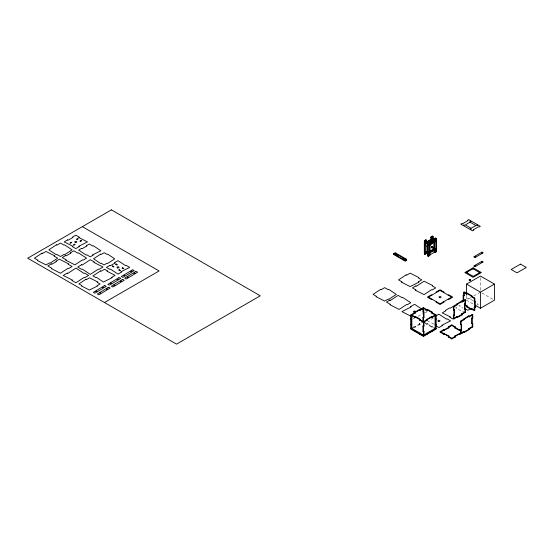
<?xml version="1.0" encoding="UTF-8"?>
<svg xmlns="http://www.w3.org/2000/svg" width="554" height="554" viewBox="0 0 554 554"><rect width="100%" height="100%" fill="white"/><g stroke="black" fill="none" stroke-linecap="round" stroke-linejoin="round"><path stroke-width="0.42" stroke-dasharray="2.77 2.08" d="M418.069 316.32L422.723 313.633M425.257 312.781L427.266 311.625M411.449 328.072L414.794 326.14L415.327 327.054L414.794 326.14M419.447 323.453L419.974 324.374L419.447 323.453L422.238 321.839M413.236 327.649L423.464 321.742M413.603 328.051L422.058 323.169M433.325 318.01L431.331 319.166L430.797 318.855M466.336 298.952L467.818 298.1L473.296 300.656M470.914 297.657L466.51 300.199L473.85 304.437M473.85 295.961L480.463 292.145M427.487 323.453L426.954 324.374L427.487 323.453L425.562 322.338M432.134 326.14L431.608 327.054L432.134 326.14L435.486 328.072M476.904 305.053L478.386 304.201L476.163 302.92M481.932 292.99L492.949 299.347M458.726 305.053L460.208 305.912L459.675 306.217L462.999 308.135M455.374 306.992L456.849 307.844L456.323 308.149L460.976 310.836L461.503 310.531L463.719 311.812M424.593 310.074L426.601 311.237M433.99 324.118L428.007 321.272M424.135 322.13L433.644 327.622M424.876 323.169L433.332 328.051M412.571 317.788L414.579 318.952M480.463 277.727L480.463 290.448M466.51 295.109L466.51 299.347"/><path stroke-width="0.83" d="M433.103 238.172L424.856 242.936L424.856 244.335L433.103 239.577L433.103 238.172L433.38 240.713M428.554 244.937C428.748 244.259 429.565 245.318 428.935 245.103M432.549 247.894C433.304 245.768 433.72 248.732 432.591 248.088M430.008 243.905L431.372 239.176M433.976 248.794L433.976 242.084L434.786 239.806L436.517 238.802L436.517 251.004L427.743 256.073M435.389 241.44C436.864 240.318 434.994 242.977 435.354 241.329M431.961 239.314L431.725 238.857L431.428 239.577M432.397 247.209C432.785 245.18 430.673 248.4 432.293 247.382M432.002 239.418L432.542 239.259L431.836 239.501M425.527 243.123C426.649 243.338 424.773 242.001 424.925 243.344M434.613 240.914L434.613 241.44M428.554 252.721C430.687 252.042 427.411 254.127 428.637 252.368M434.613 248.704L434.613 249.224M428.803 245.145L428.297 245.242L428.651 244.619M427.743 255.463L429.475 254.459L430.008 254.764L430.008 242.562L429.475 242.257L428.27 243.566L428.27 255.768L427.743 255.463L427.743 243.261L429.772 242.084L429.772 242.7L427.972 243.123L427.972 242.513L429.246 241.779L429.772 242.084M430.008 245.304L433.976 242.084M104.45 302.512L159.102 270.954L82.352 226.648M393.762 253.663L394.296 254.584L393.762 253.663L395.037 252.936L395.563 253.85L395.037 252.936M393.762 254.279L395.798 253.102L406.366 259.203L406.366 259.819L395.798 253.718L394.06 254.715L394.06 254.106L404.628 260.207L406.366 259.203M424.558 240.54L425.091 241.461L424.558 240.54L425.832 239.806L426.358 240.727L425.832 239.806M431.074 236.78L431.601 237.701L431.074 236.78L432.342 236.046L432.868 236.967L432.342 236.046M426.594 243.843L426.594 240.588L424.856 241.592L424.856 253.794L424.329 253.49L424.329 241.288L426.358 240.111M430.839 239.965L430.839 237.528L432.868 236.357M430.839 237.528L431.372 237.832L433.103 236.835L433.103 240.554M424.856 242.936L433.38 238.331M434.488 238.753L435.015 239.667L434.488 238.753L435.756 238.019L436.282 238.94L435.756 238.019M428.367 252.035L426.933 252.859L424.606 251.516L424.606 244.806L433.914 239.432M434.253 239.501L434.786 239.806L434.786 252.008L434.253 251.703L434.253 239.501L436.282 238.324M430.008 242.562L428.27 243.566L427.743 243.261M461.212 224.55L460.914 224.107L462.181 223.373L462.715 223.678L467.957 220.651L467.424 220.347L468.691 219.613L480.325 226.33L479.051 227.064L478.524 226.752L473.282 229.785L473.809 230.09L472.541 230.824L461.42 224.502M429.523 243.248L434.336 240.471M435.984 239.84L427.459 244.439L427.459 253.961L435.984 249.362M424.606 244.806L426.933 246.149L434.807 241.599M394.06 254.715L404.628 260.823L406.664 259.646L406.664 260.262L405.396 260.989L404.863 260.075L405.396 260.989M432.113 247.382A0.762 0.436 -60 0 1 431.393 247.548A0.762 0.436 -60 0 1 431.601 246.585L432.314 246.392A0.762 0.436 -60 0 1 432.466 247.243A0.762 0.436 -60 0 1 431.635 247.721A0.762 0.436 -60 0 1 431.788 246.696L432.314 246.392M426.234 251.661L424.856 252.458L426.511 251.821M424.329 253.49L426.061 252.486L426.594 252.797L424.558 253.967L424.558 253.358L425.091 254.272L424.558 253.967M429.793 251.204L434.807 248.317M424.856 254.411L428.29 252.423M427.459 253.961L435.707 249.196M434.253 251.703L435.984 250.699L436.517 251.004M428.505 256.246L429.772 255.512L429.772 254.902L429.246 254.591L429.772 255.512L427.972 255.941L427.972 255.325L428.505 256.246L427.972 255.941M435.015 252.486L434.488 251.564L435.015 252.486L436.282 251.751L435.756 250.837L436.282 251.751M431.905 299.139L431.379 299.444L427.356 297.124L431.379 294.804L431.905 295.109M443.532 292.422L444.066 292.117L440.049 289.797L436.026 292.117L436.559 292.422M432.134 312.712L432.134 312.096L431.608 312.408L431.608 313.017L432.134 312.712L436.157 315.032L436.157 329.069L423.464 336.396L410.777 329.069L410.777 315.032L419.447 309.416L419.974 310.33L419.447 309.416M414.794 312.096L415.327 312.408L423.464 307.705L431.608 312.408M415.327 312.408L415.327 313.017L411.837 315.032L411.837 328.46M419.974 310.33L423.464 308.315M466.51 294.264L466.51 284.084L480.463 276.031L494.417 284.084L494.417 300.199L480.463 308.253L475.318 305.289M436.559 301.826L436.026 302.131L440.049 304.451L444.066 302.131L443.532 301.826M448.186 295.109L448.719 294.804L452.736 297.124L448.719 299.444L448.186 299.139M411.303 318.751L410.777 319.062L411.837 319.062L411.303 318.751L411.303 314.727L419.447 319.423L419.974 319.118L419.974 319.727L424.329 322.241M415.327 316.431L414.794 317.352L415.327 316.431L419.974 319.118M426.954 310.33L427.487 309.416L426.954 310.33L422.937 308.01L422.937 312.041L423.997 312.041L423.997 317.407L422.937 317.407L422.937 321.438L423.464 321.133M423.997 312.041L422.937 312.041M464.224 300.787L463.691 300.483L463.691 292.304L464.224 292L471.302 296.085L471.835 295.781L471.835 296.39L474.792 298.1L475.325 307.193L474.266 307.193L474.266 310.607L467.181 306.521L466.655 306.826L466.655 306.217L464.432 304.935M422.937 317.407L423.997 317.407M419.447 319.423L419.447 320.039L419.974 319.727M463.691 301.092L463.165 300.787L463.165 295.414L464.224 295.414L464.224 292M467.181 293.094L466.655 294.015L467.181 293.094L471.835 295.781M464.224 295.414L463.165 295.414M423.997 322.054L423.997 326.077L422.937 326.077L422.937 331.451L423.997 331.451L423.997 335.482L411.303 328.155L410.777 328.46L414.794 330.78L415.327 330.475L415.327 331.084L414.794 331.389L414.794 330.78M423.464 321.742L431.608 316.431L432.134 317.352L431.608 316.431M426.954 319.118L427.487 319.423L435.091 315.032L435.091 328.46L423.464 335.17M427.487 319.423L427.487 320.039L423.464 322.359L419.447 320.039M432.134 317.352L436.157 315.032M435.451 316.175L438.941 314.16L446.552 319.166L447.078 318.855L450.568 320.87L441.898 325.267L442.431 325.572L438.941 327.587L435.451 325.572M456.849 316.632L457.382 317.553L456.849 316.632L452.833 318.952L449.876 317.248L450.402 316.936L442.265 312.851L445.755 310.836L445.222 310.531L449.876 307.844L450.402 308.149L463.663 299.887M456.849 303.821L457.382 304.125L464.993 299.728L465.519 300.039L465.519 303.454L464.46 303.454L464.46 308.82L465.519 308.82L465.519 312.241L462.036 314.257L461.503 313.945L461.503 314.561L462.036 314.866L462.036 314.257M461.503 314.561L453.892 318.952L453.366 318.647L453.366 315.233L454.425 315.233L454.425 309.859L453.366 309.859L453.366 306.445L453.892 306.75L457.382 304.735L457.382 304.125M462.036 302.048L461.503 301.134L462.036 302.048L465.519 300.039M471.302 296.085L471.302 296.695L471.835 296.39M466.51 284.084L480.463 292.138L494.417 284.084M423.997 326.077L422.937 326.077M453.366 309.859L454.425 309.859M464.46 303.454L465.519 303.454M471.302 296.695L474.266 298.405L474.792 298.1M435.624 324.125L435.091 324.429L436.157 324.429L435.624 324.125L435.624 315.337L431.608 313.017M466.655 306.217L467.181 305.912L467.181 306.521M474.266 298.405L474.266 301.819L474.792 301.514M423.997 331.451L422.937 331.451M474.266 301.819L475.325 301.819M453.366 315.233L454.425 315.233M464.328 308.903L465.519 308.82M436.157 328.46L432.134 330.78L432.134 331.389L431.608 331.084L423.464 335.786L415.327 331.084M461.503 313.945L464.993 311.93L465.519 312.241M470.775 308.592L467.818 310.302L464.854 308.592M471.835 308.592L471.302 309.513L471.835 308.592L474.792 310.302L474.792 302.131M474.266 307.193L475.325 307.193M457.382 317.553L462.036 314.866M474.266 310.607L474.792 310.302M463.463 331.611L463.463 332.227L459.979 334.242L459.446 333.93L451.835 338.328L444.225 333.93L443.699 334.242L440.208 332.227L440.208 331.611L443.699 329.602L444.225 329.907L451.835 325.51L459.446 329.907L459.979 329.602L461.371 330.406M448.345 326.915L448.879 327.829L448.345 326.915L451.835 324.9L455.326 326.915L454.792 327.829L455.326 326.915M440.208 332.227L448.879 327.829M464.093 318.536L464.626 318.841L472.237 314.45L472.763 314.755L472.763 318.169L471.703 318.169L471.703 323.543L472.763 323.543L472.763 326.957L469.273 328.972L469.273 329.582L468.746 329.277L461.136 333.674L461.662 324.582L460.603 324.582L460.603 321.161L468.746 315.849L469.273 316.77L468.746 315.849M460.603 321.161L461.136 321.465L464.626 319.457L464.626 318.841M469.273 316.77L472.763 314.755M440.208 331.611L448.879 336.008L448.345 336.922L448.879 336.008M460.603 324.582L461.662 324.582M471.703 318.169L472.763 318.169M454.792 327.829L459.446 330.516L459.979 329.602M461.662 329.949L460.603 329.949L460.603 333.363L461.136 333.674M472.763 323.543L471.703 323.543M454.792 336.008L455.326 336.922L454.792 336.008L464.093 331.354L464.626 332.268L464.093 331.354M468.746 329.277L468.746 328.667L472.237 326.652L472.763 326.957M448.345 336.922L451.835 338.937L455.326 336.922M464.626 332.268L469.273 329.582M429.994 251.225L435.091 249.376L435.444 248.808L434.842 249.342M396.789 255.062C398.298 257.118 396.082 252.645 396.927 255.062M432.328 250.907L434.786 250.671M433.103 236.835L432.57 236.523L432.57 238.968M436.517 238.802L435.984 238.497L435.984 250.699M426.594 240.588L426.061 240.284L426.061 243.538M429.772 242.7L429.246 241.779M427.972 242.513L428.505 243.428L427.972 243.123M424.329 241.288L424.856 241.592M463.691 292.304L466.655 294.015M406.664 259.646L406.13 259.341L406.664 260.262M475.422 305.912L475.955 306.217M464.224 304.201L467.181 305.912M459.675 302.186L460.208 302.491M466.655 306.826L471.302 309.513M456.849 304.43L457.382 304.735M464.093 319.146L464.626 319.457M468.746 328.667L469.273 328.972M427.487 309.416L432.134 312.096M422.058 309.222L414.579 304.298L410.562 306.618L411.089 306.923L401.892 311.625L411.089 316.32M414.794 312.712L415.327 313.017M426.954 319.727L427.487 320.039M435.091 328.46L435.624 328.764L435.624 324.734M410.777 315.032L414.794 317.352M432.134 330.78L431.608 330.475L431.608 331.084M429.398 252.354L430.008 254.764M480.463 292.138L480.463 308.253M472.237 314.45L472.237 317.864M472.237 318.474L472.237 326.652M464.993 299.728L464.993 303.149M464.993 303.758L464.993 311.93M461.136 321.465L461.136 329.644M459.979 333.626L459.979 334.242M459.446 329.907L459.446 330.516M459.446 333.321L459.446 333.93M453.892 306.75L453.892 314.921M453.892 315.538L453.892 318.952M451.835 324.9L451.835 325.51M451.835 338.328L451.835 338.937M444.225 329.907L444.225 330.516M444.225 333.321L444.225 333.93M443.699 329.602L443.699 330.212M443.699 333.626L443.699 334.242M431.372 237.832L431.372 241.087M429.475 242.257L429.475 254.459M426.933 246.149L426.933 252.859M425.133 243.095L425.133 252.617M423.464 307.705L423.464 336.396M411.303 319.367L411.303 328.155M404.628 260.207L404.628 260.823M395.798 253.102L395.798 253.718M432.127 246.288A0.762 0.436 -60 0 1 432.39 246.779M431.912 239.709C432.792 239.972 432.404 239.376 431.919 239.653M434.8 241.371C434.835 242.278 435.714 239.626 434.807 241.322M428.817 253.22C429.648 253.503 429.302 253.033 428.824 253.164M95.974 291.293L96.881 291.328L95.987 291.245M99.914 292.955L100.814 292.99L99.914 292.928M110.502 283.288L111.409 283.295L110.502 283.288M113.972 285.151L114.879 285.185L113.986 285.102M123.902 275.518L124.809 275.553L123.909 275.497M127.295 277.145L128.203 277.152L127.295 277.145M403.132 259.196L404.039 259.23L403.139 259.175M403.132 258.586L404.039 258.621L403.146 258.538M435.333 249.459C435.652 250.311 436.483 248.171 435.603 249.695C434.835 249.113 436.808 248.358 435.333 249.432M470.277 229.024L471.184 229.044L470.284 229.01M463.532 225.132L464.439 225.146L463.539 225.18M425.403 243.448C426.4 243.975 426.296 243.019 425.41 243.4M432.196 239.854C433.048 240.623 432.729 238.268 432.196 239.854M434.8 249.148L435.389 248.635L434.807 249.106M470.048 221.378L470.955 221.406L470.076 221.302M428.817 245.422C429.606 245.768 429.315 245.235 428.824 245.367M102.719 287.394L103.626 287.436L102.725 287.367M106.659 289.056L107.559 289.098L106.673 289.001M117.247 279.382L118.154 279.403L117.247 279.382M120.717 281.252L121.617 281.3L120.73 281.203M130.647 271.619L131.554 271.668L130.654 271.599M134.047 273.247L134.947 273.261L134.047 273.247M476.793 225.263L477.693 225.312L476.821 225.194M466.025 272.471L466.932 272.485L466.025 272.471M469.266 279.957C470.588 281.273 470.782 278.738 469.28 279.902M472.534 268.711L473.441 268.732L472.541 268.69M472.77 276.363L473.677 276.384L472.77 276.363M479.279 272.603L480.186 272.623L479.286 272.582M428.29 245.09L428.637 244.577L428.304 245.027M474.896 256.758L475.796 256.793L474.916 256.703M474.896 265.934L475.796 265.968L474.916 265.878M481.405 252.991L482.312 253.039L481.405 252.991M481.405 262.167L482.312 262.215L481.405 262.167M111.423 209.862L27.7 258.199L176.546 344.138L260.269 295.801L111.423 209.862M42.014 253.178L34.403 258.185L37.894 260.2L37.36 260.505L46.03 264.902L49.521 262.887L50.054 263.192L57.658 258.185L54.174 256.177L54.701 255.865L46.03 251.474L42.54 253.49L42.014 253.178M56.432 244.799L48.828 249.806L56.432 254.812L56.965 254.501L60.455 256.516L63.945 254.501L64.472 254.812L72.082 249.806L64.472 244.799L63.945 245.103L60.455 243.088L56.965 245.103L56.432 244.799M67.671 239.868L64.181 241.883L72.851 246.274L72.325 246.585L75.815 248.594L79.298 246.585L78.772 246.274L87.442 241.883L78.772 237.486L79.298 237.181L75.815 235.166L72.325 237.181L72.851 237.486L68.204 240.173L67.671 239.868M71.217 242.257L69.949 242.991L70.476 243.296L71.75 242.562L71.217 242.257M77.733 238.497L76.459 239.231L76.992 239.536L78.259 238.802L77.733 238.497M74.631 244.231L73.363 244.958L73.897 245.27L75.164 244.536L74.631 244.231M81.147 240.471L79.873 241.205L80.406 241.509L81.673 240.775L81.147 240.471M51.28 263.905L47.789 265.92L51.813 268.24L51.28 268.545L60.483 273.24L68.094 268.24L68.62 268.545L72.11 266.529L68.094 264.21L68.62 263.905L59.423 259.203L55.933 261.218L56.46 261.523L51.813 264.21L51.28 263.905M65.704 255.519L62.214 257.534L66.231 259.854L65.704 260.158L74.901 264.86L82.511 259.854L83.045 260.158L86.535 258.143L78.391 252.832L77.858 253.143L73.841 250.823L70.351 252.832L70.884 253.143L66.231 255.823L65.704 255.519M67.242 273.122L63.225 275.442L72.429 280.137L71.895 280.449L75.912 282.769L84.056 277.45L84.582 277.762L88.605 275.442L84.582 273.122L84.056 273.427L75.912 268.115L67.775 273.427L67.242 273.122M81.667 264.736L77.65 267.056L81.667 269.376L82.193 269.071L90.337 274.382L98.473 269.071L99.007 269.376L103.023 267.056L93.827 262.354L94.353 262.049L90.337 259.729L82.193 265.041L81.667 264.736M109.893 265.38L106.403 267.388L109.893 269.403L110.419 269.099L118.03 274.105L121.52 272.09L120.987 271.785L129.657 267.388L126.173 265.38L125.64 265.685L118.03 260.678L114.54 262.693L115.073 262.998L110.419 265.685L109.893 265.38M112.697 265.975L112.171 266.28L113.438 267.014L113.972 266.709L112.697 265.975M116.111 264.009L115.585 264.313L116.852 265.047L117.386 264.736L116.111 264.009M119.214 269.736L118.681 270.04L119.948 270.774L120.481 270.47L119.214 269.736M122.628 267.769L122.095 268.074L123.362 268.808L123.895 268.496L122.628 267.769M104.214 285.809L93.349 292.353L94.616 293.087L95.378 292.914L106.25 286.37L104.976 285.635L104.214 285.809M132.15 270.04L121.278 276.578L122.552 277.312L123.313 277.145L134.179 270.601L132.912 269.867L132.15 270.04M118.743 277.803L107.878 284.347L109.145 285.075L109.914 284.908L120.779 278.364L119.505 277.63L118.743 277.803M108.155 287.471L97.289 294.015L98.557 294.749L99.318 294.576L110.184 288.032L108.916 287.297L108.155 287.471M135.543 271.661L124.678 278.205L125.945 278.939L126.707 278.766L137.572 272.222L136.305 271.488L135.543 271.661M122.212 279.673L111.347 286.21L112.614 286.944L113.376 286.771L124.241 280.234L122.974 279.5L122.212 279.673M470.097 222.161L465.318 224.917L471.135 228.276L475.914 225.52L470.097 222.161M380.681 289.361L373.071 294.368L376.561 296.383L376.027 296.688L384.698 301.085L388.188 299.07L388.714 299.375L396.325 294.368L388.714 289.361L388.188 289.673L384.698 287.658L381.207 289.673L380.681 289.361M406.144 274.867L398.534 279.874L402.024 281.882L401.491 282.194L410.161 286.584L418.831 282.194L418.305 281.882L421.795 279.874L418.305 277.859L418.831 277.554L410.161 273.157L406.678 275.172L406.144 274.867M389.947 300.088L386.457 302.103L390.48 304.423L389.947 304.728L399.15 309.423L406.754 304.423L407.287 304.728L410.777 302.713L402.633 297.401L402.107 297.706L398.084 295.386L390.48 300.393L389.947 300.088M415.943 285.892L412.453 287.907L415.943 289.922L415.41 290.227L424.08 294.624L431.691 289.617L432.224 289.922L435.714 287.907L432.224 285.892L432.75 285.587L424.08 281.197L416.476 286.196L415.943 285.892M481.973 252.091L473.725 256.855L474.944 257.555L483.192 252.797L481.973 252.091M481.973 261.266L473.725 266.031L474.944 266.73L483.192 261.973L481.973 261.266M473.102 267.797L464.854 272.554L473.102 277.319L481.35 272.554L473.102 267.797M472.991 268.732L466.475 272.485L473.22 276.384L479.729 272.623L472.991 268.732M440.049 290.407L428.415 297.124L440.049 303.834L451.676 297.124L440.049 290.407M469.688 279.562L469.169 279.86A0.762 0.436 0 0 0 469.827 280.421A0.762 0.436 0 0 0 470.658 279.943A0.762 0.436 0 0 0 469.688 279.562L469.723 279.632M411.303 324.125L410.777 324.429L411.837 324.429L411.303 324.125M520.483 264.126L511.183 269.493L517 272.852L526.3 267.485L520.483 264.126M435.624 318.751L435.091 319.062L436.157 319.062L435.624 318.751M419.974 333.155L419.447 334.076L419.974 333.155M81.646 248.372L78.675 250.069L86.23 255.103L86.763 254.798L90.233 256.821L93.204 255.124L92.677 254.819L100.863 250.761L93.307 245.727L92.774 246.031L89.305 244.002L86.327 245.699L86.853 246.011L82.172 248.677L81.646 248.372M100.69 254.099L93.564 258.773L100.593 263.496L101.126 263.192L104.069 264.909L107.04 263.212L107.566 263.517L114.699 258.843L107.67 254.12L107.137 254.424L104.194 252.707L101.216 254.404L100.69 254.099M86.043 279.216L78.917 283.89L81.86 285.608L81.327 285.912L89.423 290.026L97.601 285.968L97.075 285.663L100.052 283.967L97.116 282.242L97.649 281.944L89.547 277.824L86.576 279.521L86.043 279.216M100.586 270.92L92.927 275.899L95.863 277.616L96.396 277.312L103.425 282.041L112.143 277.679L111.617 277.367L115.128 275.366L107.026 271.252L107.566 270.948L104.623 269.23L101.112 271.231L100.586 270.92M426.358 252.929L425.832 252.624L425.832 253.233L426.358 253.538L426.358 252.929M427.487 333.466L426.954 333.155L426.954 333.771L427.487 334.076L427.487 333.466M439.481 297.609A1.011 0.582 0 0 0 441.053 297.166A1.011 0.582 0 0 0 439.606 296.598A1.011 0.582 0 0 0 439.481 297.609M414.011 312.103A1.011 0.582 0 0 0 415.59 311.667A1.011 0.582 0 0 0 414.136 311.099A1.011 0.582 0 0 0 414.011 312.103M438.436 321.375A1.011 0.582 0 0 0 439.952 320.87A1.011 0.582 0 0 0 438.436 320.364A1.011 0.582 0 0 0 438.436 321.375M75.219 242.354A1.011 0.582 0 0 0 76.819 241.946A1.011 0.582 0 0 0 75.399 241.35A1.011 0.582 0 0 0 75.219 242.354M117.441 267.866A1.011 0.582 0 0 0 119.041 267.45A1.011 0.582 0 0 0 117.621 266.855A1.011 0.582 0 0 0 117.441 267.866"/></g></svg>
